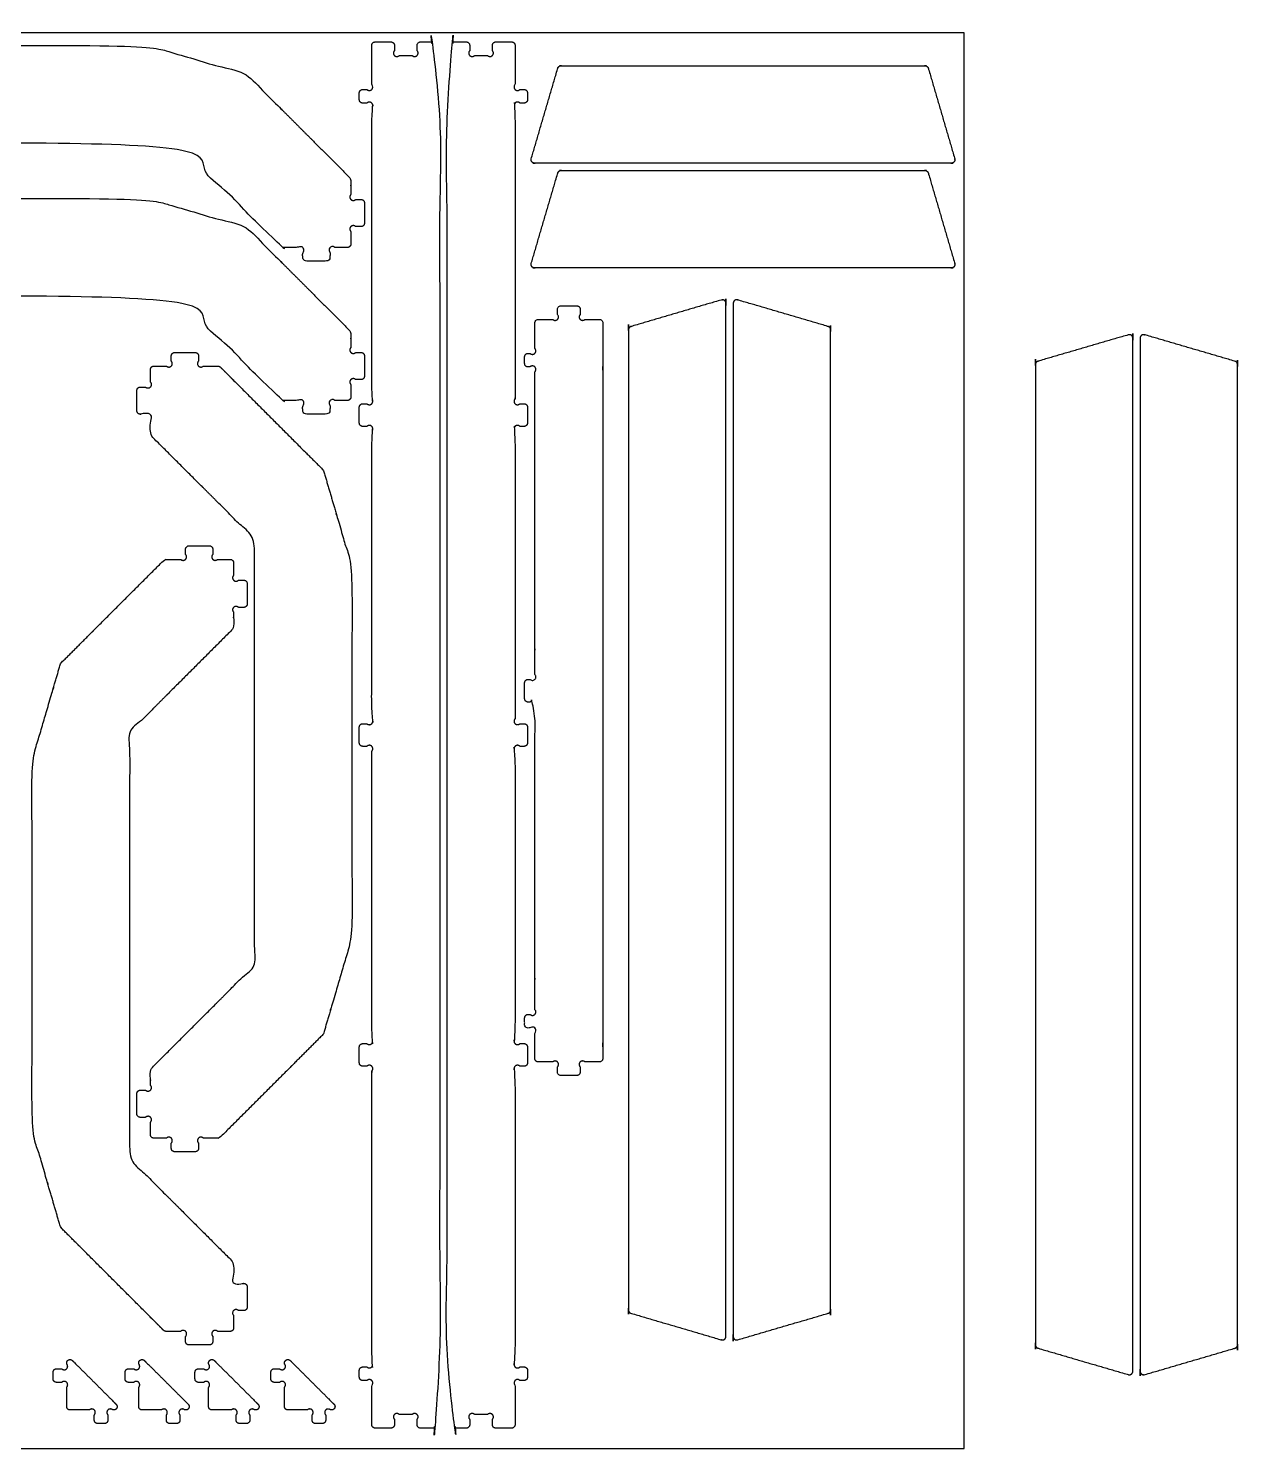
# Model space of a CAD drawing. Header units: millimetres. Extents: x 0 to 2741, y -90 to 1342.
# Drawn here: x 1674 to 2741, y 0 to 1254 of the extents above; entities that cross this region are included whole.
import ezdxf

# ---------------------------------------------------------------- set-up
doc = ezdxf.new("R2010")
doc.units = ezdxf.units.MM
doc.header["$MEASUREMENT"] = 0
doc.layers.add('Default', color=18, linetype='Continuous', true_color=0x000000)

msp = doc.modelspace()

# ---------------------------------------------------------------- linework, layer by layer
at = {"layer": 'Default'}
msp.add_lwpolyline([(0, 0), (2500, 0), (2500, 1250), (0, 1250)], close=True, dxfattribs=at)
for points, weights, knots in [([(2103.4, 644.4), (2103.4, 771.4), (2103.4, 898.3), (2101.3, 900.5), (2103.4, 902.6), (2105.6, 904.8), (2107.7, 902.6), (2109.6, 902.6), (2111.4, 902.6), (2114.4, 902.6), (2114.4, 905.6), (2114.4, 912.6), (2114.4, 919.6), (2114.4, 922.6), (2111.4, 922.6), (2109.6, 922.6), (2107.7, 922.6), (2105.6, 920.5), (2103.4, 922.6), (2101.3, 924.8), (2103.4, 926.9), (2103.4, 1055.9), (2103.4, 1183.8), (2101.3, 1186), (2103.4, 1188.1), (2105.6, 1190.3), (2107.7, 1188.1), (2109.6, 1188.1), (2111.4, 1188.1), (2114.4, 1188.1), (2114.4, 1191.1), (2114.4, 1194.1), (2114.4, 1197.1), (2114.4, 1200.1), (2111.4, 1200.1), (2109.6, 1200.1), (2107.7, 1200.1), (2105.6, 1198), (2103.4, 1200.1), (2101.3, 1202.3), (2103.4, 1204.4), (2103.4, 1221.8), (2103.4, 1239.1), (2103.4, 1242.1), (2100.4, 1242.1), (2093.4, 1242.1), (2086.4, 1242.1), (2083.4, 1242.1), (2083.4, 1239.1), (2083.4, 1236.8), (2083.4, 1234.4), (2085.6, 1232.3), (2083.4, 1230.1), (2081.3, 1228), (2079.1, 1230.1), (2073.4, 1230.1), (2067.7, 1230.1), (2065.6, 1228), (2063.4, 1230.1), (2061.3, 1232.3), (2063.4, 1234.4), (2063.4, 1236.8), (2063.4, 1239.1), (2063.4, 1242.1), (2060.4, 1242.1), (2053.4, 1242.1), (2046.4, 1242.1), (2043.4, 1242.1), (2043.4, 1239.1), (2043.4, 630.1), (2043.4, 21.1), (2043.4, 18.1), (2046.4, 18.1), (2053.4, 18.1), (2060.4, 18.1), (2063.4, 18.1), (2063.4, 21.1), (2063.4, 23.5), (2063.4, 25.8), (2061.3, 28), (2063.4, 30.1), (2065.6, 32.3), (2067.7, 30.1), (2073.4, 30.1), (2079.1, 30.1), (2081.3, 32.3), (2083.4, 30.1), (2085.6, 28), (2083.4, 25.8), (2083.4, 23.5), (2083.4, 21.1), (2083.4, 18.1), (2086.4, 18.1), (2093.4, 18.1), (2100.4, 18.1), (2103.4, 18.1), (2103.4, 21.1), (2103.4, 38.5), (2103.4, 55.8), (2101.3, 58), (2103.4, 60.1), (2105.6, 62.3), (2107.7, 60.1), (2109.6, 60.1), (2111.4, 60.1), (2114.4, 60.1), (2114.4, 63.1), (2114.4, 66.1), (2114.4, 69.1), (2114.4, 72.1), (2111.4, 72.1), (2109.6, 72.1), (2107.7, 72.1), (2105.6, 70), (2103.4, 72.1), (2101.3, 74.3), (2103.4, 76.4), (2103.4, 204.4), (2103.4, 333.3), (2101.3, 335.5), (2103.4, 337.6), (2105.6, 339.8), (2107.7, 337.6), (2109.6, 337.6), (2111.4, 337.6), (2114.4, 337.6), (2114.4, 340.6), (2114.4, 347.6), (2114.4, 354.6), (2114.4, 357.6), (2111.4, 357.6), (2109.6, 357.6), (2107.7, 357.6), (2105.6, 355.5), (2103.4, 357.6), (2101.3, 359.8), (2103.4, 361.9), (2103.4, 488.9), (2103.4, 615.8), (2101.3, 618), (2103.4, 620.1), (2105.6, 622.3), (2107.7, 620.1), (2109.6, 620.1), (2111.4, 620.1), (2114.4, 620.1), (2114.4, 623.1), (2114.4, 630.1), (2114.4, 637.1), (2114.4, 640.1), (2111.4, 640.1), (2109.6, 640.1), (2107.7, 640.1), (2105.6, 638), (2103.4, 640.1), (2101.3, 642.3), (2103.4, 644.4)], [1, 1, 1, 0.707106781187, 1, 0.707106781187, 1, 1, 1, 0.707106781187, 1, 1, 1, 0.707106781187, 1, 1, 1, 0.707106781187, 1, 0.707106781187, 1, 1, 1, 0.707106781187, 1, 0.707106781187, 1, 1, 1, 0.707106781186, 1, 1, 1, 0.707106781187, 1, 1, 1, 0.707106781187, 1, 0.707106781187, 1, 1, 1, 0.707106781187, 1, 1, 1, 0.707106781187, 1, 1, 1, 0.707106781187, 1, 0.707106781187, 1, 1, 1, 0.707106781187, 1, 0.707106781187, 1, 1, 1, 0.707106781187, 1, 1, 1, 0.707106781186, 1, 1, 1, 0.707106781187, 1, 1, 1, 0.707106781187, 1, 1, 1, 0.707106781187, 1, 0.707106781187, 1, 1, 1, 0.707106781187, 1, 0.707106781187, 1, 1, 1, 0.707106781187, 1, 1, 1, 0.707106781187, 1, 1, 1, 0.707106781187, 1, 0.707106781187, 1, 1, 1, 0.707106781187, 1, 1, 1, 0.707106781187, 1, 1, 1, 0.707106781187, 1, 0.707106781187, 1, 1, 1, 0.707106781187, 1, 0.707106781187, 1, 1, 1, 0.707106781187, 1, 1, 1, 0.707106781187, 1, 1, 1, 0.707106781187, 1, 0.707106781187, 1, 1, 1, 0.707106781187, 1, 0.707106781187, 1, 1, 1, 0.707106781187, 1, 1, 1, 0.707106781187, 1, 1, 1, 0.707106781187, 1, 0.707106781187, 1], [-1752.148805, -1752.148805, -1752.148805, -1543.003592, -1543.003592, -1538.212663, -1538.212663, -1533.421735, -1533.421735, -1529.399936, -1529.399936, -1524.687547, -1524.687547, -1510.687547, -1510.687547, -1505.975158, -1505.975158, -1501.95336, -1501.95336, -1497.162431, -1497.162431, -1492.371502, -1492.371502, -1279.931021, -1279.931021, -1275.140092, -1275.140092, -1270.349163, -1270.349163, -1266.327365, -1266.327365, -1261.614976, -1261.614976, -1251.614976, -1251.614976, -1246.902587, -1246.902587, -1242.880788, -1242.880788, -1238.089859, -1238.089859, -1233.29893, -1233.29893, -1204.72347, -1204.72347, -1200.011081, -1200.011081, -1186.011081, -1186.011081, -1181.298692, -1181.298692, -1176.612043, -1176.612043, -1171.821114, -1171.821114, -1167.030185, -1167.030185, -1155.656888, -1155.656888, -1150.865959, -1150.865959, -1146.07503, -1146.07503, -1141.388382, -1141.388382, -1136.675993, -1136.675993, -1122.675993, -1122.675993, -1117.963604, -1117.963604, -112.906508, -112.906508, -108.194119, -108.194119, -94.194119, -94.194119, -89.48173, -89.48173, -84.795081, -84.795081, -80.004152, -80.004152, -75.213223, -75.213223, -63.839926, -63.839926, -59.048997, -59.048997, -54.258069, -54.258069, -49.57142, -49.57142, -44.859031, -44.859031, -30.859031, -30.859031, -26.146642, -26.146642, 2.428819, 2.428819, 7.219748, 7.219748, 12.010677, 12.010677, 16.032475, 16.032475, 20.744864, 20.744864, 30.744864, 30.744864, 35.457253, 35.457253, 39.479052, 39.479052, 44.26998, 44.26998, 49.060909, 49.060909, 261.501391, 261.501391, 266.292319, 266.292319, 271.083248, 271.083248, 275.105047, 275.105047, 279.817436, 279.817436, 293.817436, 293.817436, 298.529825, 298.529825, 302.551623, 302.551623, 307.342552, 307.342552, 312.133481, 312.133481, 521.278693, 521.278693, 526.069622, 526.069622, 530.860551, 530.860551, 534.882349, 534.882349, 539.594738, 539.594738, 553.594738, 553.594738, 558.307127, 558.307127, 562.328926, 562.328926, 567.119854, 567.119854, 571.910783, 571.910783, 571.910783]), ([(1976.9, 615.8), (1976.9, 488.9), (1976.9, 361.9), (1979.1, 359.8), (1976.9, 357.6), (1974.8, 355.5), (1972.6, 357.6), (1970.8, 357.6), (1968.9, 357.6), (1965.9, 357.6), (1965.9, 354.6), (1965.9, 347.6), (1965.9, 340.6), (1965.9, 337.6), (1968.9, 337.6), (1970.8, 337.6), (1972.6, 337.6), (1974.8, 339.8), (1976.9, 337.6), (1979.1, 335.5), (1976.9, 333.3), (1976.9, 204.4), (1976.9, 76.4), (1979.1, 74.3), (1976.9, 72.1), (1974.8, 70), (1972.6, 72.1), (1970.8, 72.1), (1968.9, 72.1), (1965.9, 72.1), (1965.9, 69.1), (1965.9, 66.1), (1965.9, 63.1), (1965.9, 60.1), (1968.9, 60.1), (1970.8, 60.1), (1972.6, 60.1), (1974.8, 62.3), (1976.9, 60.1), (1979.1, 58), (1976.9, 55.8), (1976.9, 38.5), (1976.9, 21.1), (1976.9, 18.1), (1979.9, 18.1), (1986.9, 18.1), (1993.9, 18.1), (1996.9, 18.1), (1996.9, 21.1), (1996.9, 23.5), (1996.9, 25.8), (1994.8, 28), (1996.9, 30.1), (1999.1, 32.3), (2001.2, 30.1), (2006.9, 30.1), (2012.6, 30.1), (2014.8, 32.3), (2016.9, 30.1), (2019.1, 28), (2016.9, 25.8), (2016.9, 23.5), (2016.9, 21.1), (2016.9, 18.1), (2019.9, 18.1), (2026.9, 18.1), (2033.9, 18.1), (2036.9, 18.1), (2036.9, 21.1), (2036.9, 630.1), (2036.9, 1239.1), (2036.9, 1242.1), (2033.9, 1242.1), (2026.9, 1242.1), (2019.9, 1242.1), (2016.9, 1242.1), (2016.9, 1239.1), (2016.9, 1236.8), (2016.9, 1234.4), (2019.1, 1232.3), (2016.9, 1230.1), (2014.8, 1228), (2012.6, 1230.1), (2006.9, 1230.1), (2001.2, 1230.1), (1999.1, 1228), (1996.9, 1230.1), (1994.8, 1232.3), (1996.9, 1234.4), (1996.9, 1236.8), (1996.9, 1239.1), (1996.9, 1242.1), (1993.9, 1242.1), (1986.9, 1242.1), (1979.9, 1242.1), (1976.9, 1242.1), (1976.9, 1239.1), (1976.9, 1221.8), (1976.9, 1204.4), (1979.1, 1202.3), (1976.9, 1200.1), (1974.8, 1198), (1972.6, 1200.1), (1970.8, 1200.1), (1968.9, 1200.1), (1965.9, 1200.1), (1965.9, 1197.1), (1965.9, 1194.1), (1965.9, 1191.1), (1965.9, 1188.1), (1968.9, 1188.1), (1970.8, 1188.1), (1972.6, 1188.1), (1974.8, 1190.3), (1976.9, 1188.1), (1979.1, 1186), (1976.9, 1183.8), (1976.9, 1055.9), (1976.9, 926.9), (1979.1, 924.8), (1976.9, 922.6), (1974.8, 920.5), (1972.6, 922.6), (1970.8, 922.6), (1968.9, 922.6), (1965.9, 922.6), (1965.9, 919.6), (1965.9, 912.6), (1965.9, 905.6), (1965.9, 902.6), (1968.9, 902.6), (1970.8, 902.6), (1972.6, 902.6), (1974.8, 904.8), (1976.9, 902.6), (1979.1, 900.5), (1976.9, 898.3), (1976.9, 771.4), (1976.9, 644.4), (1979.1, 642.3), (1976.9, 640.1), (1974.8, 638), (1972.6, 640.1), (1970.8, 640.1), (1968.9, 640.1), (1965.9, 640.1), (1965.9, 637.1), (1965.9, 630.1), (1965.9, 623.1), (1965.9, 620.1), (1968.9, 620.1), (1970.8, 620.1), (1972.6, 620.1), (1974.8, 622.3), (1976.9, 620.1), (1979.1, 618), (1976.9, 615.8)], [1, 1, 1, 0.707106781187, 1, 0.707106781187, 1, 1, 1, 0.707106781187, 1, 1, 1, 0.707106781187, 1, 1, 1, 0.707106781187, 1, 0.707106781187, 1, 1, 1, 0.707106781187, 1, 0.707106781187, 1, 1, 1, 0.707106781186, 1, 1, 1, 0.707106781187, 1, 1, 1, 0.707106781187, 1, 0.707106781187, 1, 1, 1, 0.707106781187, 1, 1, 1, 0.707106781187, 1, 1, 1, 0.707106781187, 1, 0.707106781187, 1, 1, 1, 0.707106781187, 1, 0.707106781187, 1, 1, 1, 0.707106781187, 1, 1, 1, 0.707106781186, 1, 1, 1, 0.707106781187, 1, 1, 1, 0.707106781187, 1, 1, 1, 0.707106781187, 1, 0.707106781187, 1, 1, 1, 0.707106781187, 1, 0.707106781187, 1, 1, 1, 0.707106781187, 1, 1, 1, 0.707106781187, 1, 1, 1, 0.707106781187, 1, 0.707106781187, 1, 1, 1, 0.707106781187, 1, 1, 1, 0.707106781187, 1, 1, 1, 0.707106781187, 1, 0.707106781187, 1, 1, 1, 0.707106781187, 1, 0.707106781187, 1, 1, 1, 0.707106781187, 1, 1, 1, 0.707106781187, 1, 1, 1, 0.707106781187, 1, 0.707106781187, 1, 1, 1, 0.707106781187, 1, 0.707106781187, 1, 1, 1, 0.707106781187, 1, 1, 1, 0.707106781187, 1, 1, 1, 0.707106781187, 1, 0.707106781187, 1], [-1752.148805, -1752.148805, -1752.148805, -1543.003592, -1543.003592, -1538.212663, -1538.212663, -1533.421735, -1533.421735, -1529.399936, -1529.399936, -1524.687547, -1524.687547, -1510.687547, -1510.687547, -1505.975158, -1505.975158, -1501.95336, -1501.95336, -1497.162431, -1497.162431, -1492.371502, -1492.371502, -1279.931021, -1279.931021, -1275.140092, -1275.140092, -1270.349163, -1270.349163, -1266.327365, -1266.327365, -1261.614976, -1261.614976, -1251.614976, -1251.614976, -1246.902587, -1246.902587, -1242.880788, -1242.880788, -1238.089859, -1238.089859, -1233.29893, -1233.29893, -1204.72347, -1204.72347, -1200.011081, -1200.011081, -1186.011081, -1186.011081, -1181.298692, -1181.298692, -1176.612043, -1176.612043, -1171.821114, -1171.821114, -1167.030185, -1167.030185, -1155.656888, -1155.656888, -1150.865959, -1150.865959, -1146.07503, -1146.07503, -1141.388382, -1141.388382, -1136.675993, -1136.675993, -1122.675993, -1122.675993, -1117.963604, -1117.963604, -112.906508, -112.906508, -108.194119, -108.194119, -94.194119, -94.194119, -89.48173, -89.48173, -84.795081, -84.795081, -80.004152, -80.004152, -75.213223, -75.213223, -63.839926, -63.839926, -59.048997, -59.048997, -54.258069, -54.258069, -49.57142, -49.57142, -44.859031, -44.859031, -30.859031, -30.859031, -26.146642, -26.146642, 2.428819, 2.428819, 7.219748, 7.219748, 12.010677, 12.010677, 16.032475, 16.032475, 20.744864, 20.744864, 30.744864, 30.744864, 35.457253, 35.457253, 39.479052, 39.479052, 44.26998, 44.26998, 49.060909, 49.060909, 261.501391, 261.501391, 266.292319, 266.292319, 271.083248, 271.083248, 275.105047, 275.105047, 279.817436, 279.817436, 293.817436, 293.817436, 298.529825, 298.529825, 302.551623, 302.551623, 307.342552, 307.342552, 312.133481, 312.133481, 521.278693, 521.278693, 526.069622, 526.069622, 530.860551, 530.860551, 534.882349, 534.882349, 539.594738, 539.594738, 553.594738, 553.594738, 558.307127, 558.307127, 562.328926, 562.328926, 567.119854, 567.119854, 571.910783, 571.910783, 571.910783]), ([(1958.4, 1107.4), (1958.4, 1113.8), (1958.4, 1120.2), (1958.4, 1121.5), (1957.5, 1122.3), (1912.3, 1167.6), (1867, 1212.8), (1866.5, 1213.4), (1865.8, 1213.6), (1823.3, 1226), (1780.9, 1238.5), (1780.5, 1238.6), (1780, 1238.6), (1345.4, 1238.6), (910.8, 1238.6), (910.4, 1238.6), (910, 1238.5), (867.5, 1226), (825.1, 1213.6), (824.3, 1213.4), (823.8, 1212.8), (778.6, 1167.6), (733.3, 1122.3), (732.4, 1121.5), (732.4, 1120.2), (732.4, 1113.8), (732.4, 1107.4), (734.6, 1105.2), (732.4, 1103), (730.3, 1100.9), (728.1, 1103), (725.8, 1103), (723.4, 1103), (720.4, 1103), (720.4, 1100), (720.4, 1091), (720.4, 1082), (720.4, 1079), (723.4, 1079), (725.8, 1079), (728.1, 1079), (730.3, 1081.2), (732.4, 1079), (734.6, 1076.9), (732.4, 1074.7), (732.4, 1069.2), (732.4, 1063.6), (732.4, 1060.6), (735.4, 1060.6), (741, 1060.6), (746.5, 1060.6), (748.7, 1062.8), (750.8, 1060.6), (753, 1058.5), (750.8, 1056.3), (750.8, 1054), (750.8, 1051.6), (750.8, 1048.6), (753.8, 1048.6), (762.8, 1048.6), (771.8, 1048.6), (774.8, 1048.6), (774.8, 1051.6), (774.8, 1054), (774.8, 1056.3), (772.7, 1058.5), (774.8, 1060.6), (777, 1062.8), (779.2, 1060.6), (785.6, 1060.6), (792, 1060.6), (793.3, 1060.6), (794.1, 1061.5), (839.2, 1106.6), (884.3, 1151.7), (885.2, 1152.5), (886.4, 1152.5), (1345.4, 1152.5), (1804.4, 1152.5), (1805.7, 1152.5), (1806.5, 1151.7), (1851.6, 1106.6), (1896.7, 1061.5), (1897.6, 1060.6), (1898.8, 1060.6), (1905.3, 1060.6), (1911.7, 1060.6), (1913.9, 1062.8), (1916, 1060.6), (1918.2, 1058.5), (1916, 1056.3), (1916, 1054), (1916, 1051.6), (1916, 1048.6), (1919, 1048.6), (1928, 1048.6), (1937, 1048.6), (1940, 1048.6), (1940, 1051.6), (1940, 1054), (1940, 1056.3), (1937.9, 1058.5), (1940, 1060.6), (1942.2, 1062.8), (1944.3, 1060.6), (1949.9, 1060.6), (1955.4, 1060.6), (1958.4, 1060.6), (1958.4, 1063.6), (1958.4, 1069.2), (1958.4, 1074.7), (1956.3, 1076.9), (1958.4, 1079), (1960.6, 1081.2), (1962.7, 1079), (1965.1, 1079), (1967.4, 1079), (1970.4, 1079), (1970.4, 1082), (1970.4, 1091), (1970.4, 1100), (1970.4, 1103), (1967.4, 1103), (1965.1, 1103), (1962.7, 1103), (1960.6, 1100.9), (1958.4, 1103), (1956.3, 1105.2), (1958.4, 1107.4)], [1, 1, 1, 0.923879532511, 1, 1, 1, 0.968853755208, 1, 1, 1, 0.989869431355, 1, 1, 1, 0.989869431355, 1, 1, 1, 0.968853755208, 1, 1, 1, 0.923879532511, 1, 1, 1, 0.707106781187, 1, 0.707106781187, 1, 1, 1, 0.707106781187, 1, 1, 1, 0.707106781187, 1, 1, 1, 0.707106781187, 1, 0.707106781187, 1, 1, 1, 0.707106781187, 1, 1, 1, 0.707106781187, 1, 0.707106781187, 1, 1, 1, 0.707106781187, 1, 1, 1, 0.707106781187, 1, 1, 1, 0.707106781187, 1, 0.707106781187, 1, 1, 1, 0.923879532511, 1, 1, 1, 0.923879532511, 1, 1, 1, 0.923879532511, 1, 1, 1, 0.923879532511, 1, 1, 1, 0.707106781187, 1, 0.707106781187, 1, 1, 1, 0.707106781187, 1, 1, 1, 0.707106781187, 1, 1, 1, 0.707106781187, 1, 0.707106781187, 1, 1, 1, 0.707106781187, 1, 1, 1, 0.707106781187, 1, 0.707106781187, 1, 1, 1, 0.707106781187, 1, 1, 1, 0.707106781187, 1, 1, 1, 0.707106781187, 1, 0.707106781187, 1], [585.957983, 585.957983, 585.957983, 596.105454, 596.105454, 598.461649, 598.461649, 726.452225, 726.452225, 727.953647, 727.953647, 816.401291, 816.401291, 817.256064, 817.256064, 925.685498, 925.685498, 926.54027, 926.54027, 1014.987914, 1014.987914, 1016.489336, 1016.489336, 1144.479912, 1144.479912, 1146.836107, 1146.836107, 1156.983578, 1156.983578, 1161.774507, 1161.774507, 1166.565436, 1166.565436, 1171.252084, 1171.252084, 1175.964473, 1175.964473, 1184.964473, 1184.964473, 1189.676862, 1189.676862, 1194.363511, 1194.363511, 1199.15444, 1199.15444, 1203.945369, 1203.945369, 1212.706198, 1212.706198, 1217.418587, 1217.418587, 1226.179417, 1226.179417, 1230.970346, 1230.970346, 1235.761274, 1235.761274, 1240.447923, 1240.447923, 1245.160312, 1245.160312, 1254.160312, 1254.160312, 1258.872701, 1258.872701, 1263.55935, 1263.55935, 1268.350278, 1268.350278, 1273.141207, 1273.141207, 1283.288678, 1283.288678, 1285.644873, 1285.644873, 1413.159592, 1413.159592, 1415.515786, 1415.515786, 1530.028984, 1530.028984, 1532.385179, 1532.385179, 1659.899897, 1659.899897, 1662.256092, 1662.256092, 1672.403563, 1672.403563, 1677.194492, 1677.194492, 1681.98542, 1681.98542, 1686.672069, 1686.672069, 1691.384458, 1691.384458, 1700.384458, 1700.384458, 1705.096847, 1705.096847, 1709.783496, 1709.783496, 1714.574425, 1714.574425, 1719.365353, 1719.365353, 1728.126183, 1728.126183, 1732.838572, 1732.838572, 1741.599401, 1741.599401, 1746.39033, 1746.39033, 1751.181259, 1751.181259, 1755.867908, 1755.867908, 1760.580297, 1760.580297, 1769.580297, 1769.580297, 1774.292686, 1774.292686, 1778.979334, 1778.979334, 1783.770263, 1783.770263, 1788.561192, 1788.561192, 1788.561192]), ([(2117.7, 1138.9), (2117.3, 1137.5), (2118.2, 1136.3), (2119.1, 1135.1), (2120.6, 1135.1), (2304.7, 1135.1), (2488.8, 1135.1), (2490.3, 1135.1), (2491.2, 1136.3), (2492.1, 1137.5), (2491.7, 1138.9), (2480, 1178.9), (2468.3, 1219), (2467.6, 1221.1), (2465.4, 1221.1), (2304.7, 1221.1), (2144, 1221.1), (2141.8, 1221.1), (2141.2, 1219), (2129.4, 1178.9), (2117.7, 1138.9)], [1, 0.894300815522, 1, 0.894300815522, 1, 1, 1, 0.894300815522, 1, 0.894300815522, 1, 1, 1, 0.800338877512, 1, 1, 1, 0.800338877512, 1, 1, 1], [0, 0, 0, 2.783581, 2.783581, 5.567161, 5.567161, 373.794445, 373.794445, 376.578026, 376.578026, 379.361607, 379.361607, 462.754271, 462.754271, 466.611887, 466.611887, 787.958378, 787.958378, 791.815994, 791.815994, 875.208659, 875.208659, 875.208659]), ([(2117.7, 1046.4), (2117.3, 1045), (2118.2, 1043.8), (2119.1, 1042.5), (2120.6, 1042.5), (2304.7, 1042.5), (2488.8, 1042.5), (2490.3, 1042.5), (2491.2, 1043.8), (2492.1, 1045), (2491.7, 1046.4), (2480, 1086.4), (2468.3, 1126.4), (2467.6, 1128.6), (2465.4, 1128.6), (2304.7, 1128.6), (2144, 1128.6), (2141.8, 1128.6), (2141.2, 1126.4), (2129.4, 1086.4), (2117.7, 1046.4)], [1, 0.894300815522, 1, 0.894300815522, 1, 1, 1, 0.894300815522, 1, 0.894300815522, 1, 1, 1, 0.800338877512, 1, 1, 1, 0.800338877512, 1, 1, 1], [0, 0, 0, 2.783581, 2.783581, 5.567161, 5.567161, 373.794445, 373.794445, 376.578026, 376.578026, 379.361607, 379.361607, 462.754271, 462.754271, 466.611887, 466.611887, 787.958378, 787.958378, 791.815994, 791.815994, 875.208659, 875.208659, 875.208659]), ([(1958.4, 972.2), (1958.4, 978.7), (1958.4, 985.1), (1958.4, 986.3), (1957.5, 987.2), (1912.3, 1032.5), (1867, 1077.7), (1866.5, 1078.3), (1865.8, 1078.5), (1823.3, 1090.9), (1780.9, 1103.3), (1780.5, 1103.5), (1780, 1103.5), (1345.4, 1103.5), (910.8, 1103.5), (910.4, 1103.5), (910, 1103.3), (867.5, 1090.9), (825.1, 1078.5), (824.3, 1078.3), (823.8, 1077.7), (778.6, 1032.5), (733.3, 987.2), (732.4, 986.3), (732.4, 985.1), (732.4, 978.7), (732.4, 972.2), (734.6, 970.1), (732.4, 967.9), (730.3, 965.8), (728.1, 967.9), (725.8, 967.9), (723.4, 967.9), (720.4, 967.9), (720.4, 964.9), (720.4, 955.9), (720.4, 946.9), (720.4, 943.9), (723.4, 943.9), (725.8, 943.9), (728.1, 943.9), (730.3, 946.1), (732.4, 943.9), (734.6, 941.8), (732.4, 939.6), (732.4, 934.1), (732.4, 928.5), (732.4, 925.5), (735.4, 925.5), (741, 925.5), (746.5, 925.5), (748.7, 927.7), (750.8, 925.5), (753, 923.4), (750.8, 921.2), (750.8, 918.9), (750.8, 916.5), (750.8, 913.5), (753.8, 913.5), (762.8, 913.5), (771.8, 913.5), (774.8, 913.5), (774.8, 916.5), (774.8, 918.9), (774.8, 921.2), (772.7, 923.4), (774.8, 925.5), (777, 927.7), (779.2, 925.5), (785.6, 925.5), (792, 925.5), (793.3, 925.5), (794.1, 926.4), (839.2, 971.5), (884.3, 1016.6), (885.2, 1017.4), (886.4, 1017.4), (1345.4, 1017.4), (1804.4, 1017.4), (1805.7, 1017.4), (1806.5, 1016.6), (1851.6, 971.5), (1896.7, 926.4), (1897.6, 925.5), (1898.8, 925.5), (1905.3, 925.5), (1911.7, 925.5), (1913.9, 927.7), (1916, 925.5), (1918.2, 923.4), (1916, 921.2), (1916, 918.9), (1916, 916.5), (1916, 913.5), (1919, 913.5), (1928, 913.5), (1937, 913.5), (1940, 913.5), (1940, 916.5), (1940, 918.9), (1940, 921.2), (1937.9, 923.4), (1940, 925.5), (1942.2, 927.7), (1944.3, 925.5), (1949.9, 925.5), (1955.4, 925.5), (1958.4, 925.5), (1958.4, 928.5), (1958.4, 934.1), (1958.4, 939.6), (1956.3, 941.8), (1958.4, 943.9), (1960.6, 946.1), (1962.7, 943.9), (1965.1, 943.9), (1967.4, 943.9), (1970.4, 943.9), (1970.4, 946.9), (1970.4, 955.9), (1970.4, 964.9), (1970.4, 967.9), (1967.4, 967.9), (1965.1, 967.9), (1962.7, 967.9), (1960.6, 965.8), (1958.4, 967.9), (1956.3, 970.1), (1958.4, 972.2)], [1, 1, 1, 0.923879532511, 1, 1, 1, 0.968853755208, 1, 1, 1, 0.989869431355, 1, 1, 1, 0.989869431355, 1, 1, 1, 0.968853755208, 1, 1, 1, 0.923879532511, 1, 1, 1, 0.707106781187, 1, 0.707106781187, 1, 1, 1, 0.707106781187, 1, 1, 1, 0.707106781187, 1, 1, 1, 0.707106781187, 1, 0.707106781187, 1, 1, 1, 0.707106781187, 1, 1, 1, 0.707106781187, 1, 0.707106781187, 1, 1, 1, 0.707106781187, 1, 1, 1, 0.707106781187, 1, 1, 1, 0.707106781187, 1, 0.707106781187, 1, 1, 1, 0.923879532511, 1, 1, 1, 0.923879532511, 1, 1, 1, 0.923879532511, 1, 1, 1, 0.923879532511, 1, 1, 1, 0.707106781187, 1, 0.707106781187, 1, 1, 1, 0.707106781187, 1, 1, 1, 0.707106781187, 1, 1, 1, 0.707106781187, 1, 0.707106781187, 1, 1, 1, 0.707106781187, 1, 1, 1, 0.707106781187, 1, 0.707106781187, 1, 1, 1, 0.707106781187, 1, 1, 1, 0.707106781187, 1, 1, 1, 0.707106781187, 1, 0.707106781187, 1], [585.957983, 585.957983, 585.957983, 596.105454, 596.105454, 598.461649, 598.461649, 726.452225, 726.452225, 727.953647, 727.953647, 816.401291, 816.401291, 817.256064, 817.256064, 925.685498, 925.685498, 926.54027, 926.54027, 1014.987914, 1014.987914, 1016.489336, 1016.489336, 1144.479912, 1144.479912, 1146.836107, 1146.836107, 1156.983578, 1156.983578, 1161.774507, 1161.774507, 1166.565436, 1166.565436, 1171.252084, 1171.252084, 1175.964473, 1175.964473, 1184.964473, 1184.964473, 1189.676862, 1189.676862, 1194.363511, 1194.363511, 1199.15444, 1199.15444, 1203.945369, 1203.945369, 1212.706198, 1212.706198, 1217.418587, 1217.418587, 1226.179417, 1226.179417, 1230.970346, 1230.970346, 1235.761274, 1235.761274, 1240.447923, 1240.447923, 1245.160312, 1245.160312, 1254.160312, 1254.160312, 1258.872701, 1258.872701, 1263.55935, 1263.55935, 1268.350278, 1268.350278, 1273.141207, 1273.141207, 1283.288678, 1283.288678, 1285.644873, 1285.644873, 1413.159592, 1413.159592, 1415.515786, 1415.515786, 1530.028984, 1530.028984, 1532.385179, 1532.385179, 1659.899897, 1659.899897, 1662.256092, 1662.256092, 1672.403563, 1672.403563, 1677.194492, 1677.194492, 1681.98542, 1681.98542, 1686.672069, 1686.672069, 1691.384458, 1691.384458, 1700.384458, 1700.384458, 1705.096847, 1705.096847, 1709.783496, 1709.783496, 1714.574425, 1714.574425, 1719.365353, 1719.365353, 1728.126183, 1728.126183, 1732.838572, 1732.838572, 1741.599401, 1741.599401, 1746.39033, 1746.39033, 1751.181259, 1751.181259, 1755.867908, 1755.867908, 1760.580297, 1760.580297, 1769.580297, 1769.580297, 1774.292686, 1774.292686, 1778.979334, 1778.979334, 1783.770263, 1783.770263, 1788.561192, 1788.561192, 1788.561192]), ([(2289.6, 98.9), (2289.6, 97.4), (2288.4, 96.5), (2287.2, 95.6), (2285.7, 96), (2245.7, 107.8), (2205.7, 119.5), (2203.6, 120.1), (2203.6, 122.4), (2203.6, 555.2), (2203.6, 988), (2203.6, 990.2), (2205.7, 990.8), (2245.7, 1002.6), (2285.7, 1014.3), (2287.2, 1014.7), (2288.4, 1013.8), (2289.6, 1012.9), (2289.6, 1011.4), (2289.6, 555.2), (2289.6, 98.9)], [1, 0.894300815522, 1, 0.894300815522, 1, 1, 1, 0.800338877512, 1, 1, 1, 0.800338877512, 1, 1, 1, 0.894300815522, 1, 0.894300815522, 1, 1, 1], [0, 0, 0, 2.783581, 2.783581, 5.567161, 5.567161, 88.959825, 88.959825, 92.817442, 92.817442, 958.413932, 958.413932, 962.271549, 962.271549, 1045.664213, 1045.664213, 1048.447794, 1048.447794, 1051.231375, 1051.231375, 1963.708659, 1963.708659, 1963.708659]), ([(2120.9, 950.8), (2120.9, 817.7), (2120.9, 683.5), (2123.1, 681.4), (2120.9, 679.2), (2118.8, 677.1), (2116.6, 679.2), (2115.8, 679.2), (2114.9, 679.2), (2111.9, 679.2), (2111.9, 676.2), (2111.9, 669.2), (2111.9, 662.2), (2111.9, 659.2), (2114.9, 659.2), (2115.8, 659.2), (2116.6, 659.2), (2118.8, 661.4), (2120.9, 659.2), (2123.1, 657.1), (2120.9, 654.9), (2120.9, 520.8), (2120.9, 387.7), (2123.1, 385.5), (2120.9, 383.4), (2118.8, 381.2), (2116.6, 383.4), (2115.8, 383.4), (2114.9, 383.4), (2111.9, 383.4), (2111.9, 380.4), (2111.9, 377.4), (2111.9, 374.4), (2111.9, 371.4), (2114.9, 371.4), (2115.8, 371.4), (2116.6, 371.4), (2118.8, 373.5), (2120.9, 371.4), (2123.1, 369.2), (2120.9, 367), (2120.9, 355.7), (2120.9, 344.4), (2120.9, 341.4), (2123.9, 341.4), (2130.3, 341.4), (2136.6, 341.4), (2138.8, 343.5), (2140.9, 341.4), (2143.1, 339.2), (2140.9, 337), (2140.9, 334.7), (2140.9, 332.4), (2140.9, 329.4), (2143.9, 329.4), (2150.9, 329.4), (2157.9, 329.4), (2160.9, 329.4), (2160.9, 332.4), (2160.9, 334.7), (2160.9, 337), (2158.8, 339.2), (2160.9, 341.4), (2163.1, 343.5), (2165.2, 341.4), (2171.6, 341.4), (2177.9, 341.4), (2180.9, 341.4), (2180.9, 344.4), (2180.9, 669.2), (2180.9, 994.1), (2180.9, 997.1), (2177.9, 997.1), (2171.6, 997.1), (2165.2, 997.1), (2163.1, 995), (2160.9, 997.1), (2158.8, 999.3), (2160.9, 1001.4), (2160.9, 1003.8), (2160.9, 1006.1), (2160.9, 1009.1), (2157.9, 1009.1), (2150.9, 1009.1), (2143.9, 1009.1), (2140.9, 1009.1), (2140.9, 1006.1), (2140.9, 1003.8), (2140.9, 1001.4), (2143.1, 999.3), (2140.9, 997.1), (2138.8, 995), (2136.6, 997.1), (2130.3, 997.1), (2123.9, 997.1), (2120.9, 997.1), (2120.9, 994.1), (2120.9, 982.8), (2120.9, 971.4), (2123.1, 969.3), (2120.9, 967.1), (2118.8, 965), (2116.6, 967.1), (2115.8, 967.1), (2114.9, 967.1), (2111.9, 967.1), (2111.9, 964.1), (2111.9, 961.1), (2111.9, 958.1), (2111.9, 955.1), (2114.9, 955.1), (2115.8, 955.1), (2116.6, 955.1), (2118.8, 957.3), (2120.9, 955.1), (2123.1, 953), (2120.9, 950.8)], [1, 1, 1, 0.707106781187, 1, 0.707106781187, 1, 1, 1, 0.707106781187, 1, 1, 1, 0.707106781187, 1, 1, 1, 0.707106781187, 1, 0.707106781187, 1, 1, 1, 0.707106781187, 1, 0.707106781187, 1, 1, 1, 0.707106781186, 1, 1, 1, 0.707106781187, 1, 1, 1, 0.707106781187, 1, 0.707106781187, 1, 1, 1, 0.707106781187, 1, 1, 1, 0.707106781187, 1, 0.707106781187, 1, 1, 1, 0.707106781187, 1, 1, 1, 0.707106781187, 1, 1, 1, 0.707106781187, 1, 0.707106781187, 1, 1, 1, 0.707106781187, 1, 1, 1, 0.707106781187, 1, 1, 1, 0.707106781187, 1, 0.707106781187, 1, 1, 1, 0.707106781187, 1, 1, 1, 0.707106781186, 1, 1, 1, 0.707106781187, 1, 0.707106781187, 1, 1, 1, 0.707106781186, 1, 1, 1, 0.707106781187, 1, 0.707106781187, 1, 1, 1, 0.707106781187, 1, 1, 1, 0.707106781187, 1, 1, 1, 0.707106781187, 1, 0.707106781187, 1], [-878.345999, -878.345999, -878.345999, -480.941114, -480.941114, -476.150185, -476.150185, -471.359256, -471.359256, -469.110391, -469.110391, -464.398002, -464.398002, -450.398002, -450.398002, -445.685613, -445.685613, -443.436749, -443.436749, -438.64582, -438.64582, -433.854891, -433.854891, -36.450006, -36.450006, -31.659077, -31.659077, -26.868149, -26.868149, -24.619284, -24.619284, -19.906895, -19.906895, -9.906895, -9.906895, -5.194506, -5.194506, -2.945641, -2.945641, 1.845288, 1.845288, 6.636217, 6.636217, 40.246066, 40.246066, 44.958455, 44.958455, 57.645104, 57.645104, 62.436033, 62.436033, 67.226962, 67.226962, 71.91361, 71.91361, 76.625999, 76.625999, 90.625999, 90.625999, 95.338388, 95.338388, 100.025037, 100.025037, 104.815966, 104.815966, 109.606895, 109.606895, 122.293543, 122.293543, 127.005932, 127.005932, 1092.561488, 1092.561488, 1097.273877, 1097.273877, 1109.960525, 1109.960525, 1114.751454, 1114.751454, 1119.542383, 1119.542383, 1124.229032, 1124.229032, 1128.941421, 1128.941421, 1142.941421, 1142.941421, 1147.653809, 1147.653809, 1152.340458, 1152.340458, 1157.131387, 1157.131387, 1161.922316, 1161.922316, 1174.608964, 1174.608964, 1179.321353, 1179.321353, 1212.931203, 1212.931203, 1217.722132, 1217.722132, 1222.513061, 1222.513061, 1224.761926, 1224.761926, 1229.474315, 1229.474315, 1239.474315, 1239.474315, 1244.186704, 1244.186704, 1246.435568, 1246.435568, 1251.226497, 1251.226497, 1256.017426, 1256.017426, 1256.017426]), ([(2296.1, 1011.4), (2296.1, 1012.9), (2297.3, 1013.8), (2298.5, 1014.7), (2299.9, 1014.3), (2339.9, 1002.6), (2380, 990.8), (2382.1, 990.2), (2382.1, 988), (2382.1, 555.2), (2382.1, 122.4), (2382.1, 120.1), (2380, 119.5), (2339.9, 107.8), (2299.9, 96), (2298.5, 95.6), (2297.3, 96.5), (2296.1, 97.4), (2296.1, 98.9), (2296.1, 555.2), (2296.1, 1011.4)], [1, 0.894300815522, 1, 0.894300815522, 1, 1, 1, 0.800338877512, 1, 1, 1, 0.800338877512, 1, 1, 1, 0.894300815522, 1, 0.894300815522, 1, 1, 1], [0, 0, 0, 2.783581, 2.783581, 5.567161, 5.567161, 88.959825, 88.959825, 92.817442, 92.817442, 958.413932, 958.413932, 962.271549, 962.271549, 1045.664213, 1045.664213, 1048.447794, 1048.447794, 1051.231375, 1051.231375, 1963.708659, 1963.708659, 1963.708659]), ([(2648.9, 68.2), (2648.9, 66.7), (2647.7, 65.8), (2646.5, 64.9), (2645.1, 65.3), (2605, 77), (2565, 88.7), (2562.9, 89.4), (2562.9, 91.6), (2562.9, 524.4), (2562.9, 957.2), (2562.9, 959.4), (2565, 960.1), (2605, 971.8), (2645.1, 983.5), (2646.5, 983.9), (2647.7, 983), (2648.9, 982.1), (2648.9, 980.6), (2648.9, 524.4), (2648.9, 68.2)], [1, 0.894300815522, 1, 0.894300815522, 1, 1, 1, 0.800338877512, 1, 1, 1, 0.800338877512, 1, 1, 1, 0.894300815522, 1, 0.894300815522, 1, 1, 1], [0, 0, 0, 2.783581, 2.783581, 5.567161, 5.567161, 88.959825, 88.959825, 92.817442, 92.817442, 958.413932, 958.413932, 962.271549, 962.271549, 1045.664213, 1045.664213, 1048.447794, 1048.447794, 1051.231375, 1051.231375, 1963.708659, 1963.708659, 1963.708659]), ([(2655.4, 980.6), (2655.4, 982.1), (2656.6, 983), (2657.8, 983.9), (2659.3, 983.5), (2699.3, 971.8), (2739.3, 960.1), (2741.4, 959.4), (2741.4, 957.2), (2741.4, 524.4), (2741.4, 91.6), (2741.4, 89.4), (2739.3, 88.7), (2699.3, 77), (2659.3, 65.3), (2657.8, 64.9), (2656.6, 65.8), (2655.4, 66.7), (2655.4, 68.2), (2655.4, 524.4), (2655.4, 980.6)], [1, 0.894300815522, 1, 0.894300815522, 1, 1, 1, 0.800338877512, 1, 1, 1, 0.800338877512, 1, 1, 1, 0.894300815522, 1, 0.894300815522, 1, 1, 1], [0, 0, 0, 2.783581, 2.783581, 5.567161, 5.567161, 88.959825, 88.959825, 92.817442, 92.817442, 958.413932, 958.413932, 962.271549, 962.271549, 1045.664213, 1045.664213, 1048.447794, 1048.447794, 1051.231375, 1051.231375, 1963.708659, 1963.708659, 1963.708659]), ([(1828.2, 274.1), (1834.6, 274.1), (1841, 274.1), (1842.3, 274.1), (1843.2, 275), (1888.4, 320.2), (1933.7, 365.5), (1934.2, 366), (1934.4, 366.8), (1946.9, 409.2), (1959.3, 451.6), (1959.4, 452.1), (1959.4, 452.5), (1959.4, 615), (1959.4, 777.5), (1959.4, 777.9), (1959.3, 778.3), (1946.9, 820.8), (1934.4, 863.2), (1934.2, 863.9), (1933.7, 864.5), (1888.4, 909.7), (1843.2, 955), (1842.3, 955.9), (1841, 955.9), (1834.6, 955.9), (1828.2, 955.9), (1826, 953.7), (1823.9, 955.9), (1821.7, 958), (1823.9, 960.2), (1823.9, 962.5), (1823.9, 964.9), (1823.9, 967.9), (1820.9, 967.9), (1811.9, 967.9), (1802.9, 967.9), (1799.9, 967.9), (1799.9, 964.9), (1799.9, 962.5), (1799.9, 960.2), (1802, 958), (1799.9, 955.9), (1797.7, 953.7), (1795.6, 955.9), (1790, 955.9), (1784.5, 955.9), (1781.5, 955.9), (1781.5, 952.9), (1781.5, 947.3), (1781.5, 941.8), (1783.6, 939.6), (1781.5, 937.4), (1779.3, 935.3), (1777.1, 937.4), (1774.8, 937.4), (1772.5, 937.4), (1769.5, 937.4), (1769.5, 934.4), (1769.5, 925.4), (1769.5, 916.4), (1769.5, 913.4), (1772.5, 913.4), (1774.8, 913.4), (1777.1, 913.4), (1779.3, 915.6), (1781.5, 913.4), (1783.6, 911.3), (1781.5, 909.1), (1781.5, 902.7), (1781.5, 896.3), (1781.5, 895), (1782.3, 894.1), (1827.4, 849.1), (1872.5, 804), (1873.4, 803.1), (1873.4, 801.9), (1873.4, 789.9), (1873.4, 777.9), (1873.4, 615), (1873.4, 452.1), (1873.4, 440.1), (1873.4, 428.1), (1873.4, 426.9), (1872.5, 426), (1827.4, 380.9), (1782.3, 335.8), (1781.5, 334.9), (1781.5, 333.7), (1781.5, 327.3), (1781.5, 320.8), (1783.6, 318.7), (1781.5, 316.5), (1779.3, 314.4), (1777.1, 316.5), (1774.8, 316.5), (1772.5, 316.5), (1769.5, 316.5), (1769.5, 313.5), (1769.5, 304.5), (1769.5, 295.5), (1769.5, 292.5), (1772.5, 292.5), (1774.8, 292.5), (1777.1, 292.5), (1779.3, 294.7), (1781.5, 292.5), (1783.6, 290.4), (1781.5, 288.2), (1781.5, 282.7), (1781.5, 277.1), (1781.5, 274.1), (1784.5, 274.1), (1790, 274.1), (1795.6, 274.1), (1797.7, 276.3), (1799.9, 274.1), (1802, 272), (1799.9, 269.8), (1799.9, 267.5), (1799.9, 265.1), (1799.9, 262.1), (1802.9, 262.1), (1811.9, 262.1), (1820.9, 262.1), (1823.9, 262.1), (1823.9, 265.1), (1823.9, 267.5), (1823.9, 269.8), (1821.7, 272), (1823.9, 274.1), (1826, 276.3), (1828.2, 274.1)], [1, 1, 1, 0.923879532511, 1, 1, 1, 0.968853755208, 1, 1, 1, 0.989869431355, 1, 1, 1, 0.989869431355, 1, 1, 1, 0.968853755208, 1, 1, 1, 0.923879532511, 1, 1, 1, 0.707106781187, 1, 0.707106781187, 1, 1, 1, 0.707106781187, 1, 1, 1, 0.707106781187, 1, 1, 1, 0.707106781187, 1, 0.707106781187, 1, 1, 1, 0.707106781187, 1, 1, 1, 0.707106781187, 1, 0.707106781187, 1, 1, 1, 0.707106781187, 1, 1, 1, 0.707106781187, 1, 1, 1, 0.707106781187, 1, 0.707106781187, 1, 1, 1, 0.923879532511, 1, 1, 1, 0.923879532511, 1, 1, 1, 1, 1, 1, 1, 0.923879532511, 1, 1, 1, 0.923879532511, 1, 1, 1, 0.707106781187, 1, 0.707106781187, 1, 1, 1, 0.707106781187, 1, 1, 1, 0.707106781186, 1, 1, 1, 0.707106781187, 1, 0.707106781187, 1, 1, 1, 0.707106781187, 1, 1, 1, 0.707106781187, 1, 0.707106781187, 1, 1, 1, 0.707106781187, 1, 1, 1, 0.707106781187, 1, 1, 1, 0.707106781187, 1, 0.707106781187, 1], [621.835261, 621.835261, 621.835261, 631.982733, 631.982733, 634.338927, 634.338927, 762.329503, 762.329503, 763.830925, 763.830925, 852.27857, 852.27857, 853.133342, 853.133342, 965.422963, 965.422963, 966.277735, 966.277735, 1054.725379, 1054.725379, 1056.226801, 1056.226801, 1184.217377, 1184.217377, 1186.573572, 1186.573572, 1196.721043, 1196.721043, 1201.511972, 1201.511972, 1206.302901, 1206.302901, 1210.989549, 1210.989549, 1215.701938, 1215.701938, 1224.701938, 1224.701938, 1229.414327, 1229.414327, 1234.100976, 1234.100976, 1238.891905, 1238.891905, 1243.682834, 1243.682834, 1252.443663, 1252.443663, 1257.156052, 1257.156052, 1265.916882, 1265.916882, 1270.707811, 1270.707811, 1275.498739, 1275.498739, 1280.185388, 1280.185388, 1284.897777, 1284.897777, 1293.897777, 1293.897777, 1298.610166, 1298.610166, 1303.296815, 1303.296815, 1308.087743, 1308.087743, 1312.878672, 1312.878672, 1323.026143, 1323.026143, 1325.382338, 1325.382338, 1452.897057, 1452.897057, 1455.253251, 1455.253251, 1474.154998, 1474.154998, 1586.74198, 1586.74198, 1605.643727, 1605.643727, 1607.999922, 1607.999922, 1735.514641, 1735.514641, 1737.870835, 1737.870835, 1748.018306, 1748.018306, 1752.809235, 1752.809235, 1757.600164, 1757.600164, 1762.286813, 1762.286813, 1766.999202, 1766.999202, 1775.999202, 1775.999202, 1780.711591, 1780.711591, 1785.398239, 1785.398239, 1790.189168, 1790.189168, 1794.980097, 1794.980097, 1803.740926, 1803.740926, 1808.453315, 1808.453315, 1817.214145, 1817.214145, 1822.005074, 1822.005074, 1826.796002, 1826.796002, 1831.482651, 1831.482651, 1836.19504, 1836.19504, 1845.19504, 1845.19504, 1849.907429, 1849.907429, 1854.594078, 1854.594078, 1859.385007, 1859.385007, 1864.175935, 1864.175935, 1864.175935]), ([(1808.2, 785.2), (1801.7, 785.2), (1795.3, 785.2), (1794, 785.2), (1793.2, 784.3), (1747.9, 739.1), (1702.7, 693.8), (1702.1, 693.3), (1701.9, 692.5), (1689.5, 650.1), (1677, 607.7), (1676.9, 607.3), (1676.9, 606.8), (1676.9, 444.3), (1676.9, 281.8), (1676.9, 281.4), (1677, 281), (1689.5, 238.6), (1701.9, 196.1), (1702.1, 195.4), (1702.7, 194.8), (1747.9, 149.6), (1793.2, 104.3), (1794, 103.5), (1795.3, 103.5), (1801.7, 103.5), (1808.2, 103.5), (1810.3, 105.6), (1812.5, 103.5), (1814.6, 101.3), (1812.5, 99.1), (1812.5, 96.8), (1812.5, 94.5), (1812.5, 91.5), (1815.5, 91.5), (1824.5, 91.5), (1833.5, 91.5), (1836.5, 91.5), (1836.5, 94.5), (1836.5, 96.8), (1836.5, 99.1), (1834.3, 101.3), (1836.5, 103.5), (1838.6, 105.6), (1840.8, 103.5), (1846.3, 103.5), (1851.9, 103.5), (1854.9, 103.5), (1854.9, 106.5), (1854.9, 112), (1854.9, 117.6), (1852.7, 119.7), (1854.9, 121.9), (1857, 124), (1859.2, 121.9), (1861.5, 121.9), (1863.9, 121.9), (1866.9, 121.9), (1866.9, 124.9), (1866.9, 133.9), (1866.9, 142.9), (1866.9, 145.9), (1863.9, 145.9), (1861.5, 145.9), (1859.2, 145.9), (1857, 143.7), (1854.9, 145.9), (1852.7, 148), (1854.9, 150.2), (1854.9, 156.6), (1854.9, 163), (1854.9, 164.3), (1854, 165.2), (1808.9, 210.3), (1763.8, 255.3), (1763, 256.2), (1763, 257.5), (1763, 269.4), (1763, 281.4), (1763, 444.3), (1763, 607.3), (1763, 619.2), (1763, 631.2), (1763, 632.5), (1763.8, 633.3), (1808.9, 678.4), (1854, 723.5), (1854.9, 724.4), (1854.9, 725.6), (1854.9, 732), (1854.9, 738.5), (1852.7, 740.6), (1854.9, 742.8), (1857, 744.9), (1859.2, 742.8), (1861.5, 742.8), (1863.9, 742.8), (1866.9, 742.8), (1866.9, 745.8), (1866.9, 754.8), (1866.9, 763.8), (1866.9, 766.8), (1863.9, 766.8), (1861.5, 766.8), (1859.2, 766.8), (1857, 764.6), (1854.9, 766.8), (1852.7, 768.9), (1854.9, 771.1), (1854.9, 776.7), (1854.9, 782.2), (1854.9, 785.2), (1851.9, 785.2), (1846.3, 785.2), (1840.8, 785.2), (1838.6, 783.1), (1836.5, 785.2), (1834.3, 787.4), (1836.5, 789.5), (1836.5, 791.9), (1836.5, 794.2), (1836.5, 797.2), (1833.5, 797.2), (1824.5, 797.2), (1815.5, 797.2), (1812.5, 797.2), (1812.5, 794.2), (1812.5, 791.9), (1812.5, 789.5), (1814.6, 787.4), (1812.5, 785.2), (1810.3, 783.1), (1808.2, 785.2)], [1, 1, 1, 0.923879532511, 1, 1, 1, 0.968853755208, 1, 1, 1, 0.989869431355, 1, 1, 1, 0.989869431355, 1, 1, 1, 0.968853755208, 1, 1, 1, 0.923879532511, 1, 1, 1, 0.707106781187, 1, 0.707106781187, 1, 1, 1, 0.707106781187, 1, 1, 1, 0.707106781187, 1, 1, 1, 0.707106781187, 1, 0.707106781187, 1, 1, 1, 0.707106781187, 1, 1, 1, 0.707106781187, 1, 0.707106781187, 1, 1, 1, 0.707106781187, 1, 1, 1, 0.707106781187, 1, 1, 1, 0.707106781187, 1, 0.707106781187, 1, 1, 1, 0.923879532511, 1, 1, 1, 0.923879532511, 1, 1, 1, 1, 1, 1, 1, 0.923879532511, 1, 1, 1, 0.923879532511, 1, 1, 1, 0.707106781187, 1, 0.707106781187, 1, 1, 1, 0.707106781187, 1, 1, 1, 0.707106781186, 1, 1, 1, 0.707106781187, 1, 0.707106781187, 1, 1, 1, 0.707106781187, 1, 1, 1, 0.707106781187, 1, 0.707106781187, 1, 1, 1, 0.707106781187, 1, 1, 1, 0.707106781187, 1, 1, 1, 0.707106781187, 1, 0.707106781187, 1], [621.835261, 621.835261, 621.835261, 631.982733, 631.982733, 634.338927, 634.338927, 762.329503, 762.329503, 763.830925, 763.830925, 852.27857, 852.27857, 853.133342, 853.133342, 965.422963, 965.422963, 966.277735, 966.277735, 1054.725379, 1054.725379, 1056.226801, 1056.226801, 1184.217377, 1184.217377, 1186.573572, 1186.573572, 1196.721043, 1196.721043, 1201.511972, 1201.511972, 1206.302901, 1206.302901, 1210.989549, 1210.989549, 1215.701938, 1215.701938, 1224.701938, 1224.701938, 1229.414327, 1229.414327, 1234.100976, 1234.100976, 1238.891905, 1238.891905, 1243.682834, 1243.682834, 1252.443663, 1252.443663, 1257.156052, 1257.156052, 1265.916882, 1265.916882, 1270.707811, 1270.707811, 1275.498739, 1275.498739, 1280.185388, 1280.185388, 1284.897777, 1284.897777, 1293.897777, 1293.897777, 1298.610166, 1298.610166, 1303.296815, 1303.296815, 1308.087743, 1308.087743, 1312.878672, 1312.878672, 1323.026143, 1323.026143, 1325.382338, 1325.382338, 1452.897057, 1452.897057, 1455.253251, 1455.253251, 1474.154998, 1474.154998, 1586.74198, 1586.74198, 1605.643727, 1605.643727, 1607.999922, 1607.999922, 1735.514641, 1735.514641, 1737.870835, 1737.870835, 1748.018306, 1748.018306, 1752.809235, 1752.809235, 1757.600164, 1757.600164, 1762.286813, 1762.286813, 1766.999202, 1766.999202, 1775.999202, 1775.999202, 1780.711591, 1780.711591, 1785.398239, 1785.398239, 1790.189168, 1790.189168, 1794.980097, 1794.980097, 1803.740926, 1803.740926, 1808.453315, 1808.453315, 1817.214145, 1817.214145, 1822.005074, 1822.005074, 1826.796002, 1826.796002, 1831.482651, 1831.482651, 1836.19504, 1836.19504, 1845.19504, 1845.19504, 1849.907429, 1849.907429, 1854.594078, 1854.594078, 1859.385007, 1859.385007, 1864.175935, 1864.175935, 1864.175935]), ([(1703.1, 58.5), (1705.3, 60.6), (1707.5, 58.5), (1709.6, 56.3), (1707.5, 54.1), (1707.5, 45.6), (1707.5, 37.1), (1707.5, 34.1), (1710.5, 34.1), (1719, 34.1), (1727.5, 34.1), (1729.7, 36.2), (1731.9, 34.1), (1734, 31.9), (1731.9, 29.7), (1731.9, 27.4), (1731.9, 25.1), (1731.9, 22.1), (1734.9, 22.1), (1737.9, 22.1), (1740.9, 22.1), (1743.9, 22.1), (1743.9, 25.1), (1743.9, 27.4), (1743.9, 29.7), (1741.7, 31.9), (1743.9, 34.1), (1746, 36.2), (1748.2, 34.1), (1748.6, 34.1), (1749, 34.1), (1751, 34.1), (1751.8, 35.9), (1752.6, 37.8), (1751.1, 39.2), (1731.9, 58.5), (1712.6, 77.7), (1711.2, 79.2), (1709.3, 78.4), (1707.5, 77.6), (1707.5, 75.6), (1707.5, 75.2), (1707.5, 74.8), (1709.6, 72.6), (1707.5, 70.5), (1705.3, 68.3), (1703.1, 70.5), (1700.8, 70.5), (1698.5, 70.5), (1695.5, 70.5), (1695.5, 67.5), (1695.5, 64.5), (1695.5, 61.5), (1695.5, 58.5), (1698.5, 58.5), (1700.8, 58.5), (1703.1, 58.5)], [1, 0.707106781187, 1, 0.707106781187, 1, 1, 1, 0.707106781187, 1, 1, 1, 0.707106781187, 1, 0.707106781187, 1, 1, 1, 0.707106781187, 1, 1, 1, 0.707106781187, 1, 1, 1, 0.707106781187, 1, 0.707106781187, 1, 1, 1, 0.831469612303, 1, 0.831469612303, 1, 1, 1, 0.831469612303, 1, 0.831469612303, 1, 1, 1, 0.707106781187, 1, 0.707106781187, 1, 1, 1, 0.707106781187, 1, 1, 1, 0.707106781187, 1, 1, 1], [4.790929, 4.790929, 4.790929, 9.581858, 9.581858, 14.372786, 14.372786, 31.182142, 31.182142, 35.894531, 35.894531, 52.703887, 52.703887, 57.494816, 57.494816, 62.285745, 62.285745, 66.972393, 66.972393, 71.684782, 71.684782, 77.684782, 77.684782, 82.397171, 82.397171, 87.08382, 87.08382, 91.874749, 91.874749, 96.665678, 96.665678, 97.50492, 97.50492, 101.039212, 101.039212, 104.573504, 104.573504, 158.213515, 158.213515, 161.747807, 161.747807, 165.282098, 165.282098, 166.121341, 166.121341, 170.91227, 170.91227, 175.703199, 175.703199, 180.389847, 180.389847, 185.102236, 185.102236, 191.102236, 191.102236, 195.814625, 195.814625, 200.501274, 200.501274, 200.501274]), ([(1766.8, 58.5), (1768.9, 60.6), (1771.1, 58.5), (1773.2, 56.3), (1771.1, 54.1), (1771.1, 45.6), (1771.1, 37.1), (1771.1, 34.1), (1774.1, 34.1), (1782.6, 34.1), (1791.2, 34.1), (1793.3, 36.2), (1795.5, 34.1), (1797.6, 31.9), (1795.5, 29.7), (1795.5, 27.4), (1795.5, 25.1), (1795.5, 22.1), (1798.5, 22.1), (1801.5, 22.1), (1804.5, 22.1), (1807.5, 22.1), (1807.5, 25.1), (1807.5, 27.4), (1807.5, 29.7), (1805.3, 31.9), (1807.5, 34.1), (1809.6, 36.2), (1811.8, 34.1), (1812.2, 34.1), (1812.6, 34.1), (1814.7, 34.1), (1815.4, 35.9), (1816.2, 37.8), (1814.8, 39.2), (1795.5, 58.5), (1776.2, 77.7), (1774.8, 79.2), (1772.9, 78.4), (1771.1, 77.6), (1771.1, 75.6), (1771.1, 75.2), (1771.1, 74.8), (1773.2, 72.6), (1771.1, 70.5), (1768.9, 68.3), (1766.8, 70.5), (1764.4, 70.5), (1762.1, 70.5), (1759.1, 70.5), (1759.1, 67.5), (1759.1, 64.5), (1759.1, 61.5), (1759.1, 58.5), (1762.1, 58.5), (1764.4, 58.5), (1766.8, 58.5)], [1, 0.707106781187, 1, 0.707106781187, 1, 1, 1, 0.707106781187, 1, 1, 1, 0.707106781187, 1, 0.707106781187, 1, 1, 1, 0.707106781187, 1, 1, 1, 0.707106781187, 1, 1, 1, 0.707106781187, 1, 0.707106781187, 1, 1, 1, 0.831469612303, 1, 0.831469612303, 1, 1, 1, 0.831469612303, 1, 0.831469612303, 1, 1, 1, 0.707106781187, 1, 0.707106781187, 1, 1, 1, 0.707106781187, 1, 1, 1, 0.707106781187, 1, 1, 1], [4.790929, 4.790929, 4.790929, 9.581858, 9.581858, 14.372786, 14.372786, 31.182142, 31.182142, 35.894531, 35.894531, 52.703887, 52.703887, 57.494816, 57.494816, 62.285745, 62.285745, 66.972393, 66.972393, 71.684782, 71.684782, 77.684782, 77.684782, 82.397171, 82.397171, 87.08382, 87.08382, 91.874749, 91.874749, 96.665678, 96.665678, 97.50492, 97.50492, 101.039212, 101.039212, 104.573504, 104.573504, 158.213515, 158.213515, 161.747807, 161.747807, 165.282098, 165.282098, 166.121341, 166.121341, 170.91227, 170.91227, 175.703199, 175.703199, 180.389847, 180.389847, 185.102236, 185.102236, 191.102236, 191.102236, 195.814625, 195.814625, 200.501274, 200.501274, 200.501274]), ([(1828.5, 58.5), (1830.6, 60.6), (1832.8, 58.5), (1834.9, 56.3), (1832.8, 54.1), (1832.8, 45.6), (1832.8, 37.1), (1832.8, 34.1), (1835.8, 34.1), (1844.3, 34.1), (1852.9, 34.1), (1855, 36.2), (1857.2, 34.1), (1859.4, 31.9), (1857.2, 29.7), (1857.2, 27.4), (1857.2, 25.1), (1857.2, 22.1), (1860.2, 22.1), (1863.2, 22.1), (1866.2, 22.1), (1869.2, 22.1), (1869.2, 25.1), (1869.2, 27.4), (1869.2, 29.7), (1867, 31.9), (1869.2, 34.1), (1871.4, 36.2), (1873.5, 34.1), (1873.9, 34.1), (1874.4, 34.1), (1876.4, 34.1), (1877.1, 35.9), (1877.9, 37.8), (1876.5, 39.2), (1857.2, 58.5), (1837.9, 77.7), (1836.5, 79.2), (1834.6, 78.4), (1832.8, 77.6), (1832.8, 75.6), (1832.8, 75.2), (1832.8, 74.8), (1834.9, 72.6), (1832.8, 70.5), (1830.6, 68.3), (1828.5, 70.5), (1826.1, 70.5), (1823.8, 70.5), (1820.8, 70.5), (1820.8, 67.5), (1820.8, 64.5), (1820.8, 61.5), (1820.8, 58.5), (1823.8, 58.5), (1826.1, 58.5), (1828.5, 58.5)], [1, 0.707106781187, 1, 0.707106781187, 1, 1, 1, 0.707106781187, 1, 1, 1, 0.707106781187, 1, 0.707106781187, 1, 1, 1, 0.707106781187, 1, 1, 1, 0.707106781187, 1, 1, 1, 0.707106781187, 1, 0.707106781187, 1, 1, 1, 0.831469612303, 1, 0.831469612303, 1, 1, 1, 0.831469612303, 1, 0.831469612303, 1, 1, 1, 0.707106781187, 1, 0.707106781187, 1, 1, 1, 0.707106781187, 1, 1, 1, 0.707106781187, 1, 1, 1], [4.790929, 4.790929, 4.790929, 9.581858, 9.581858, 14.372786, 14.372786, 31.182142, 31.182142, 35.894531, 35.894531, 52.703887, 52.703887, 57.494816, 57.494816, 62.285745, 62.285745, 66.972393, 66.972393, 71.684782, 71.684782, 77.684782, 77.684782, 82.397171, 82.397171, 87.08382, 87.08382, 91.874749, 91.874749, 96.665678, 96.665678, 97.50492, 97.50492, 101.039212, 101.039212, 104.573504, 104.573504, 158.213515, 158.213515, 161.747807, 161.747807, 165.282098, 165.282098, 166.121341, 166.121341, 170.91227, 170.91227, 175.703199, 175.703199, 180.389847, 180.389847, 185.102236, 185.102236, 191.102236, 191.102236, 195.814625, 195.814625, 200.501274, 200.501274, 200.501274]), ([(1895.5, 58.5), (1897.7, 60.6), (1899.8, 58.5), (1902, 56.3), (1899.8, 54.1), (1899.8, 45.6), (1899.8, 37.1), (1899.8, 34.1), (1902.8, 34.1), (1911.4, 34.1), (1919.9, 34.1), (1922.1, 36.2), (1924.2, 34.1), (1926.4, 31.9), (1924.2, 29.7), (1924.2, 27.4), (1924.2, 25.1), (1924.2, 22.1), (1927.2, 22.1), (1930.2, 22.1), (1933.2, 22.1), (1936.2, 22.1), (1936.2, 25.1), (1936.2, 27.4), (1936.2, 29.7), (1934.1, 31.9), (1936.2, 34.1), (1938.4, 36.2), (1940.6, 34.1), (1941, 34.1), (1941.4, 34.1), (1943.4, 34.1), (1944.2, 35.9), (1945, 37.8), (1943.5, 39.2), (1924.2, 58.5), (1905, 77.7), (1903.5, 79.2), (1901.7, 78.4), (1899.8, 77.6), (1899.8, 75.6), (1899.8, 75.2), (1899.8, 74.8), (1902, 72.6), (1899.8, 70.5), (1897.7, 68.3), (1895.5, 70.5), (1893.2, 70.5), (1890.8, 70.5), (1887.8, 70.5), (1887.8, 67.5), (1887.8, 64.5), (1887.8, 61.5), (1887.8, 58.5), (1890.8, 58.5), (1893.2, 58.5), (1895.5, 58.5)], [1, 0.707106781187, 1, 0.707106781187, 1, 1, 1, 0.707106781187, 1, 1, 1, 0.707106781187, 1, 0.707106781187, 1, 1, 1, 0.707106781187, 1, 1, 1, 0.707106781187, 1, 1, 1, 0.707106781187, 1, 0.707106781187, 1, 1, 1, 0.831469612303, 1, 0.831469612303, 1, 1, 1, 0.831469612303, 1, 0.831469612303, 1, 1, 1, 0.707106781187, 1, 0.707106781187, 1, 1, 1, 0.707106781187, 1, 1, 1, 0.707106781187, 1, 1, 1], [4.790929, 4.790929, 4.790929, 9.581858, 9.581858, 14.372786, 14.372786, 31.182142, 31.182142, 35.894531, 35.894531, 52.703887, 52.703887, 57.494816, 57.494816, 62.285745, 62.285745, 66.972393, 66.972393, 71.684782, 71.684782, 77.684782, 77.684782, 82.397171, 82.397171, 87.08382, 87.08382, 91.874749, 91.874749, 96.665678, 96.665678, 97.50492, 97.50492, 101.039212, 101.039212, 104.573504, 104.573504, 158.213515, 158.213515, 161.747807, 161.747807, 165.282098, 165.282098, 166.121341, 166.121341, 170.91227, 170.91227, 175.703199, 175.703199, 180.389847, 180.389847, 185.102236, 185.102236, 191.102236, 191.102236, 195.814625, 195.814625, 200.501274, 200.501274, 200.501274])]:
    msp.add_rational_spline(points, weights, degree=2, knots=knots, dxfattribs=at)

doc.saveas('drawing.dxf')
